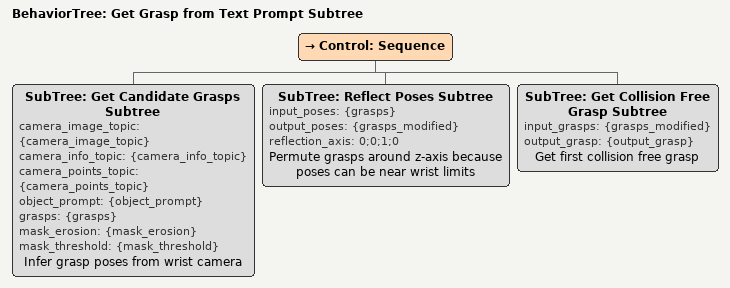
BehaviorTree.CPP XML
<?xml version='1.0' encoding='UTF-8'?>
<root BTCPP_format="4" main_tree_to_execute="Get Grasp from Text Prompt Subtree">
  <BehaviorTree ID="Get Grasp from Text Prompt Subtree" _description="Identifies an object and returns a collision free grasp pose.">
    <Control ID="Sequence">
      <SubTree ID="Get Candidate Grasps Subtree" camera_image_topic="{camera_image_topic}" camera_info_topic="{camera_info_topic}" camera_points_topic="{camera_points_topic}" object_prompt="{object_prompt}" grasps="{grasps}" mask_erosion="{mask_erosion}" mask_threshold="{mask_threshold}" name="Infer grasp poses from wrist camera"/>
      <SubTree ID="Reflect Poses Subtree" input_poses="{grasps}" output_poses="{grasps_modified}" reflection_axis="0;0;1;0" name="Permute grasps around z-axis because poses can be near wrist limits"/>
      <SubTree ID="Get Collision Free Grasp Subtree" input_grasps="{grasps_modified}" output_grasp="{output_grasp}" name="Get first collision free grasp"/>
    </Control>
  </BehaviorTree>
</root>
